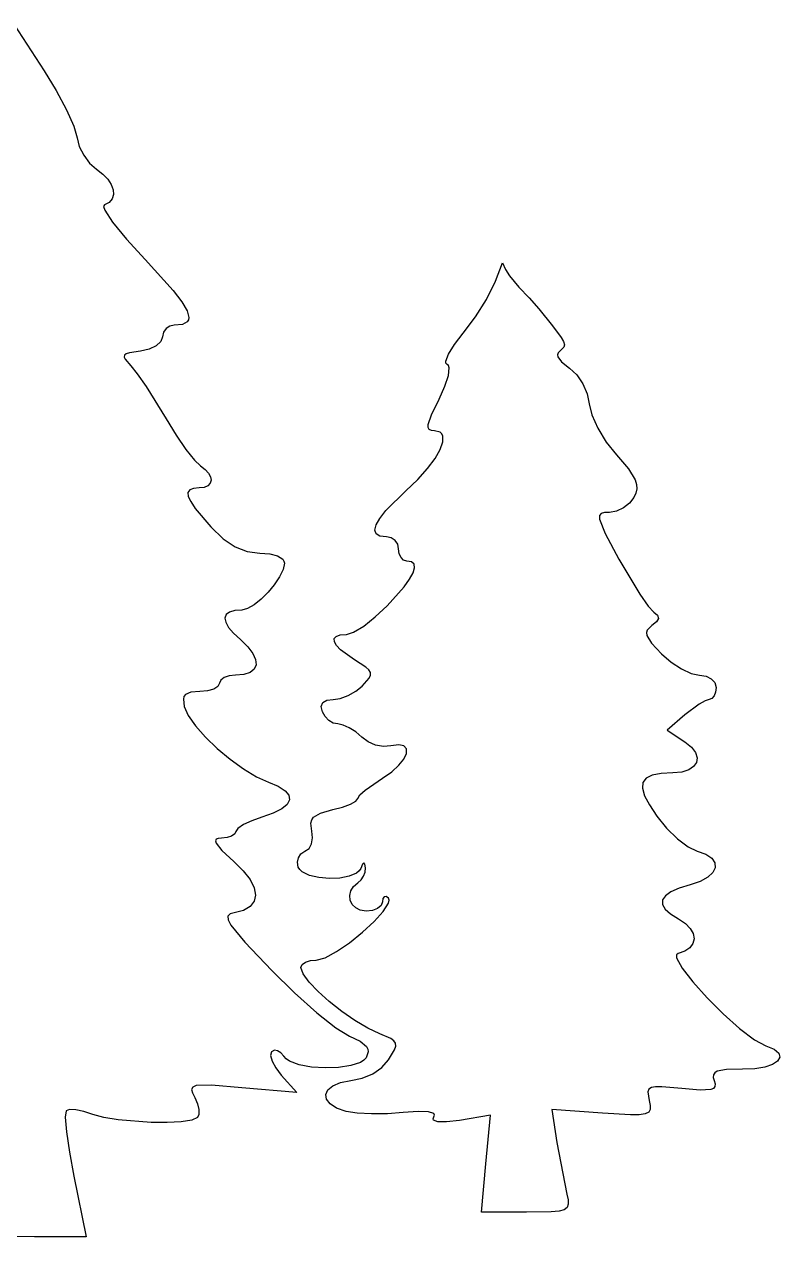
# Model space of a CAD drawing. Extents: x 27 to 278, y 52 to 253.
# Drawn here: x 152.5 to 277.9, y 51.8 to 253 of the extents above; entities that cross this region are included whole.
import ezdxf

# ---------------------------------------------------------------- set-up
doc = ezdxf.new("R2010")
doc.units = 0

msp = doc.modelspace()

# ---------------------------------------------------------------- linework, layer by layer
at = {"layer": 'Layer 1'}
for p, q in [((150.806057, 253.036042), (155.856709, 245.287058)), ((155.856709, 245.287058), (157.847862, 242.015086)), ((157.847862, 242.015086), (159.535714, 238.834569)), ((159.535714, 238.834569), (160.742028, 236.109209)), ((160.742028, 236.109209), (161.288569, 234.202709)), ((161.288569, 234.202709), (161.661912, 232.758044)), ((161.661912, 232.758044), (162.396619, 231.290157)), ((162.396619, 231.290157), (163.386489, 229.970704)), ((163.386489, 229.970704), (164.525319, 228.971337)), ((164.525319, 228.971337), (165.572391, 228.160443)), ((165.572391, 228.160443), (166.384139, 227.295654)), ((166.384139, 227.295654), (166.952219, 226.414291)), ((166.952219, 226.414291), (167.268289, 225.553676)), ((167.268289, 225.553676), (167.324006, 224.751129)), ((166.621004, 223.469526), (165.8456, 223.065111)), ((167.111025, 224.043972), (166.621004, 223.469526)), ((167.324006, 224.751129), (167.111025, 224.043972)), ((165.8456, 223.065111), (165.705906, 222.787753)), ((165.705906, 222.787753), (165.901701, 222.191554)), ((165.901701, 222.191554), (167.189338, 220.191354)), ((167.189338, 220.191354), (169.487671, 217.361935)), ((169.487671, 217.361935), (172.575861, 214.000726)), ((172.575861, 214.000726), (177.268546, 208.845324)), ((230.723091, 210.362573), (231.881226, 213.405937)), ((231.881226, 213.405937), (232.409742, 212.307633)), ((232.409742, 212.307633), (233.059818, 211.287473)), ((229.233676, 207.361954), (230.723091, 210.362573)), ((233.059818, 211.287473), (234.612439, 209.409455)), ((234.612439, 209.409455), (236.31467, 207.627616)), ((177.268546, 208.845324), (178.710134, 206.953423)), ((227.445039, 204.468201), (229.233676, 207.361954)), ((236.31467, 207.627616), (237.942095, 205.797686)), ((178.710134, 206.953423), (179.567344, 205.476505)), ((179.567344, 205.476505), (179.854267, 204.382908)), ((237.942095, 205.797686), (240.217867, 202.969222)), ((179.584996, 203.640968), (178.773624, 203.219024)), ((179.788275, 203.96996), (179.584996, 203.640968)), ((179.854267, 204.382908), (179.788275, 203.96996)), ((225.38924, 201.745432), (227.445039, 204.468201)), ((175.640978, 201.900582), (175.487355, 201.148524)), ((176.059257, 202.516452), (175.640978, 201.900582)), ((176.678307, 202.93258), (176.059257, 202.516452)), ((177.434243, 203.085412), (176.678307, 202.93258)), ((178.773624, 203.219024), (177.434243, 203.085412)), ((223.945003, 199.866124), (225.38924, 201.745432)), ((240.217867, 202.969222), (241.658009, 201.050159)), ((174.441359, 199.646133), (173.288641, 199.10151)), ((175.208659, 200.350852), (174.441359, 199.646133)), ((175.487355, 201.148524), (175.208659, 200.350852)), ((222.953435, 198.270048), (223.945003, 199.866124)), ((241.658009, 201.050159), (242.044701, 200.364797)), ((242.111291, 199.408703), (241.775175, 199.084486)), ((242.044701, 200.364797), (242.198464, 199.826559)), ((242.198464, 199.826559), (242.111291, 199.408703)), ((169.167502, 198.087217), (169.110033, 197.794211)), ((169.110033, 197.794211), (169.273074, 197.416177)), ((169.458042, 198.313953), (169.167502, 198.087217)), ((169.273074, 197.416177), (170.210446, 196.329989)), ((169.994213, 198.493178), (169.458042, 198.313953)), ((171.853691, 198.784125), (169.994213, 198.493178)), ((173.288641, 199.10151), (171.853691, 198.784125)), ((222.511551, 197.119011), (222.953435, 198.270048)), ((241.125789, 198.48037), (241.033527, 198.15427)), ((241.033527, 198.15427), (241.10067, 197.801018)), ((241.10067, 197.801018), (241.726535, 196.979694)), ((241.775175, 199.084486), (241.125789, 198.48037)), ((170.210446, 196.329989), (171.289948, 195.010044)), ((222.527056, 196.760947), (222.511551, 197.119011)), ((222.716361, 196.574819), (222.527056, 196.760947)), ((222.94644, 196.377804), (222.716361, 196.574819)), ((222.919163, 194.742678), (223.054031, 195.99436)), ((223.054031, 195.99436), (222.94644, 196.377804)), ((241.726535, 196.979694), (243.030101, 195.949657)), ((243.030101, 195.949657), (244.226451, 194.834017)), ((171.289948, 195.010044), (172.757772, 192.91428)), ((222.346592, 192.968764), (222.919163, 194.742678)), ((244.226451, 194.834017), (245.226707, 193.367357)), ((245.226707, 193.367357), (245.941104, 191.713072)), ((172.757772, 192.91428), (176.087089, 187.547941)), ((221.371152, 190.821604), (222.346592, 192.968764)), ((245.941104, 191.713072), (246.279873, 190.034556)), ((220.123752, 188.209934), (221.371152, 190.821604)), ((246.279873, 190.034556), (246.723688, 188.177277)), ((176.087089, 187.547941), (177.73887, 184.839683)), ((219.597618, 186.586125), (220.123752, 188.209934)), ((246.723688, 188.177277), (247.723181, 185.969849)), ((219.596088, 186.083671), (219.597618, 186.586125)), ((219.76415, 185.754983), (219.596088, 186.083671)), ((220.098229, 185.575663), (219.76415, 185.754983)), ((220.59475, 185.521312), (220.098229, 185.575663)), ((221.559494, 185.303234), (220.59475, 185.521312)), ((221.854721, 185.040751), (221.559494, 185.303234)), ((247.723181, 185.969849), (249.133781, 183.681924)), ((177.73887, 184.839683), (179.363487, 182.459542)), ((221.587185, 182.463584), (222.030153, 183.720431)), ((222.029443, 184.684961), (221.854721, 185.040751)), ((222.030153, 183.720431), (222.029443, 184.684961)), ((249.133781, 183.681924), (250.810914, 181.583158)), ((179.363487, 182.459542), (180.774024, 180.664633)), ((220.726098, 180.96836), (221.587185, 182.463584)), ((250.810914, 181.583158), (252.833537, 179.209872)), ((180.774024, 180.664633), (181.783564, 179.71207)), ((181.783564, 179.71207), (182.575141, 179.138904)), ((182.575141, 179.138904), (183.128736, 178.530162)), ((217.8518, 177.478537), (219.47245, 179.288697)), ((219.47245, 179.288697), (220.726098, 180.96836)), ((252.833537, 179.209872), (253.925961, 177.402919)), ((183.128736, 178.530162), (183.446392, 177.920362)), ((183.530158, 177.344027), (183.382079, 176.835675)), ((183.446392, 177.920362), (183.530158, 177.344027)), ((215.889707, 175.591817), (217.8518, 177.478537)), ((253.925961, 177.402919), (254.155449, 176.633845)), ((179.989154, 175.740693), (179.701359, 175.306768)), ((179.701359, 175.306768), (179.755823, 174.664449)), ((180.613136, 175.986315), (179.989154, 175.740693)), ((181.567235, 176.063724), (180.613136, 175.986315)), ((182.398571, 176.161003), (181.567235, 176.063724)), ((183.004201, 176.429827), (182.398571, 176.161003)), ((183.382079, 176.835675), (183.004201, 176.429827)), ((212.57111, 172.306414), (215.889707, 175.591817)), ((254.045176, 175.208558), (253.731096, 174.489968)), ((254.190907, 175.912788), (254.045176, 175.208558)), ((254.155449, 176.633845), (254.190907, 175.912788)), ((179.755823, 174.664449), (180.158618, 173.793644)), ((180.158618, 173.793644), (180.915813, 172.674262)), ((253.000807, 173.527222), (251.993369, 172.73882)), ((253.731096, 174.489968), (253.000807, 173.527222)), ((180.915813, 172.674262), (183.517692, 169.609403)), ((211.533639, 170.996498), (212.57111, 172.306414)), ((248.279259, 171.820796), (247.988771, 171.47275)), ((247.988771, 171.47275), (247.990661, 170.857275)), ((248.847503, 171.97538), (248.279259, 171.820796)), ((249.678884, 172.010471), (248.847503, 171.97538)), ((250.841742, 172.206117), (249.678884, 172.010471)), ((251.993369, 172.73882), (250.841742, 172.206117)), ((183.517692, 169.609403), (185.562353, 167.626372)), ((210.712055, 169.065042), (210.913308, 169.91452)), ((210.913308, 169.91452), (211.533639, 170.996498)), ((247.990661, 170.857275), (248.930049, 168.528169)), ((185.562353, 167.626372), (187.530446, 166.274303)), ((210.931823, 168.452625), (210.712055, 169.065042)), ((211.574552, 168.08183), (210.931823, 168.452625)), ((212.642182, 167.957218), (211.574552, 168.08183)), ((213.429078, 167.797304), (212.642182, 167.957218)), ((214.073483, 167.361895), (213.429078, 167.797304)), ((214.508893, 166.717491), (214.073483, 167.361895)), ((248.930049, 168.528169), (251.214382, 164.241734)), ((187.530446, 166.274303), (189.51879, 165.501194)), ((189.51879, 165.501194), (191.624201, 165.255047)), ((191.624201, 165.255047), (193.289915, 165.130735)), ((193.289915, 165.130735), (194.586388, 164.782809)), ((214.668808, 165.930591), (214.508893, 166.717491)), ((214.775416, 165.14369), (214.668808, 165.930591)), ((215.065686, 164.499285), (214.775416, 165.14369)), ((194.586388, 164.782809), (195.422883, 164.248789)), ((195.422883, 164.248789), (195.640283, 163.923718)), ((195.708662, 163.566193), (195.477575, 162.511432)), ((195.640283, 163.923718), (195.708662, 163.566193)), ((215.495284, 164.063876), (215.065686, 164.499285)), ((216.01988, 163.903962), (215.495284, 164.063876)), ((216.794759, 163.781137), (216.01988, 163.903962)), ((217.226268, 163.416718), (216.794759, 163.781137)), ((217.317088, 162.816793), (217.226268, 163.416718)), ((251.214382, 164.241734), (254.679402, 158.457405)), ((194.891103, 161.292975), (194.034244, 160.004624)), ((195.477575, 162.511432), (194.891103, 161.292975)), ((216.487403, 160.934766), (217.069906, 161.987447)), ((217.069906, 161.987447), (217.317088, 162.816793)), ((194.034244, 160.004624), (192.991995, 158.740179)), ((212.754817, 156.497573), (215.572265, 159.664836)), ((215.572265, 159.664836), (216.487403, 160.934766)), ((191.849353, 157.593439), (190.691315, 156.658206)), ((192.991995, 158.740179), (191.849353, 157.593439)), ((254.679402, 158.457405), (256.088269, 156.466139)), ((186.043304, 155.038473), (185.84111, 154.472102)), ((186.582339, 155.454144), (186.043304, 155.038473)), ((187.457741, 155.710133), (186.582339, 155.454144)), ((188.669038, 155.797459), (187.457741, 155.710133)), ((189.602878, 156.028279), (188.669038, 155.797459)), ((190.691315, 156.658206), (189.602878, 156.028279)), ((210.793647, 154.651932), (212.754817, 156.497573)), ((256.088269, 156.466139), (257.027062, 155.459687)), ((257.027062, 155.459687), (257.642232, 154.925337)), ((185.84111, 154.472102), (185.97623, 153.764013)), ((185.97623, 153.764013), (186.449136, 152.923188)), ((207.194274, 152.119275), (208.866244, 153.140508)), ((208.866244, 153.140508), (210.793647, 154.651932)), ((256.692747, 153.231302), (255.904872, 152.477489)), ((257.480602, 153.84798), (256.692747, 153.231302)), ((257.795254, 154.40038), (257.480602, 153.84798)), ((257.642232, 154.925337), (257.795254, 154.40038)), ((186.449136, 152.923188), (187.260301, 151.958607)), ((187.260301, 151.958607), (188.410198, 150.879254)), ((203.990148, 151.048312), (204.314955, 151.425547)), ((204.00422, 150.544548), (203.990148, 151.048312)), ((204.314955, 151.425547), (204.98319, 151.662196)), ((204.98319, 151.662196), (205.999402, 151.744203)), ((205.999402, 151.744203), (207.194274, 152.119275)), ((255.904872, 152.477489), (255.78941, 152.052209)), ((255.78941, 152.052209), (255.870376, 151.563361)), ((255.870376, 151.563361), (256.653933, 150.301005)), ((188.410198, 150.879254), (189.638267, 149.689968)), ((189.638267, 149.689968), (190.478654, 148.583257)), ((204.352622, 149.928311), (204.00422, 150.544548)), ((205.030806, 149.213658), (204.352622, 149.928311)), ((207.358324, 147.545329), (205.030806, 149.213658)), ((256.653933, 150.301005), (258.320215, 148.502508)), ((190.478654, 148.583257), (190.934711, 147.582544)), ((190.934711, 147.582544), (191.009791, 146.711253)), ((209.223623, 146.322669), (207.358324, 147.545329)), ((258.320215, 148.502508), (259.90259, 147.138194)), ((259.90259, 147.138194), (261.613581, 146.020939)), ((187.567378, 144.988782), (186.549135, 144.882173)), ((188.982687, 145.108149), (187.567378, 144.988782)), ((190.030426, 145.450631), (188.982687, 145.108149)), ((190.707245, 145.992807), (190.030426, 145.450631)), ((191.009791, 146.711253), (190.707245, 145.992807)), ((209.739114, 145.845889), (209.223623, 146.322669)), ((209.992096, 145.404531), (209.739114, 145.845889)), ((209.757322, 144.465244), (209.994266, 144.957885)), ((209.994266, 144.957885), (209.992096, 145.404531)), ((261.613581, 146.020939), (263.247215, 145.266037)), ((263.247215, 145.266037), (264.597521, 144.988782)), ((264.597521, 144.988782), (265.685679, 144.832562)), ((184.688413, 143.113096), (183.989906, 142.683493)), ((184.944955, 143.637697), (184.688413, 143.113096)), ((185.151879, 144.162298), (184.944955, 143.637697)), ((185.715287, 144.591901), (185.151879, 144.162298)), ((186.549135, 144.882173), (185.715287, 144.591901)), ((207.539474, 142.307988), (208.612881, 143.17914)), ((208.612881, 143.17914), (209.757322, 144.465244)), ((265.685679, 144.832562), (266.562731, 144.40331)), ((266.562731, 144.40331), (267.148072, 143.760137)), ((267.148072, 143.760137), (267.361097, 142.962156)), ((267.361097, 142.962156), (267.270799, 142.175255)), ((179.038229, 141.420969), (178.938986, 140.98594)), ((178.938986, 140.98594), (179.097528, 139.781785)), ((179.268953, 141.756666), (179.038229, 141.420969)), ((180.162256, 142.166158), (179.268953, 141.756666)), ((181.693724, 142.286612), (180.162256, 142.166158)), ((182.956116, 142.393221), (181.693724, 142.286612)), ((183.989906, 142.683493), (182.956116, 142.393221)), ((202.726455, 140.81048), (203.806021, 140.935529)), ((203.806021, 140.935529), (204.978322, 141.112564)), ((204.978322, 141.112564), (206.27538, 141.59459)), ((206.27538, 141.59459), (207.539474, 142.307988)), ((266.216742, 140.935529), (265.542137, 140.73581)), ((266.66107, 141.095443), (266.216742, 140.935529)), ((267.02494, 141.530851), (266.66107, 141.095443)), ((267.270799, 142.175255), (267.02494, 141.530851)), ((179.097528, 139.781785), (179.761847, 138.29023)), ((201.836506, 139.800396), (202.070897, 140.433179)), ((202.020441, 138.9089), (201.836506, 139.800396)), ((202.463304, 138.122), (202.020441, 138.9089)), ((202.070897, 140.433179), (202.726455, 140.81048)), ((264.551275, 140.192022), (262.154012, 138.404448)), ((265.542137, 140.73581), (264.551275, 140.192022)), ((179.761847, 138.29023), (180.975847, 136.559096)), ((203.094207, 137.477597), (202.463304, 138.122)), ((203.829047, 137.04219), (203.094207, 137.477597)), ((204.583719, 136.882276), (203.829047, 137.04219)), ((205.448366, 136.710927), (204.583719, 136.882276)), ((262.154012, 138.404448), (259.235637, 135.873352)), ((180.975847, 136.559096), (182.618872, 134.697004)), ((206.482665, 136.244383), (205.448366, 136.710927)), ((207.556769, 135.5539), (206.482665, 136.244383)), ((208.540833, 134.710732), (207.556769, 135.5539)), ((259.235637, 135.873352), (262.177897, 133.919767)), ((182.618872, 134.697004), (184.570268, 132.812578)), ((209.594702, 133.919881), (208.540833, 134.710732)), ((210.853588, 133.378345), (209.594702, 133.919881)), ((212.162422, 133.13361), (210.853588, 133.378345)), ((213.366136, 133.233157), (212.162422, 133.13361)), ((214.693248, 133.428254), (213.366136, 133.233157)), ((215.555513, 133.240236), (214.693248, 133.428254)), ((215.970777, 132.737292), (215.555513, 133.240236)), ((262.177897, 133.919767), (263.259436, 133.042349)), ((263.259436, 133.042349), (263.930416, 132.15204)), ((184.570268, 132.812578), (186.70938, 131.01444)), ((186.70938, 131.01444), (188.915553, 129.411213)), ((214.713001, 130.020797), (215.531676, 131.059383)), ((215.531676, 131.059383), (215.956883, 131.987611)), ((215.956883, 131.987611), (215.970777, 132.737292)), ((263.930416, 132.15204), (264.20608, 131.288406)), ((264.20608, 131.288406), (264.10167, 130.49101)), ((188.915553, 129.411213), (191.068132, 128.111519)), ((211.966624, 127.885309), (213.518702, 128.940043)), ((213.518702, 128.940043), (214.713001, 130.020797)), ((261.660428, 128.891888), (260.188151, 128.755084)), ((262.813602, 129.253187), (261.660428, 128.891888)), ((263.63243, 129.799415), (262.813602, 129.253187)), ((264.10167, 130.49101), (263.63243, 129.799415)), ((191.068132, 128.111519), (193.046463, 127.22398)), ((193.046463, 127.22398), (194.699735, 126.534466)), ((209.104026, 125.914546), (211.966624, 127.885309)), ((255.216378, 127.170325), (255.127966, 126.205193)), ((255.758242, 127.88559), (255.216378, 127.170325)), ((256.761919, 128.373278), (255.758242, 127.88559)), ((258.235768, 128.655679), (256.761919, 128.373278)), ((260.188151, 128.755084), (258.235768, 128.655679)), ((194.699735, 126.534466), (195.836536, 125.807926)), ((195.836536, 125.807926), (196.459327, 125.057432)), ((196.459327, 125.057432), (196.570574, 124.296055)), ((207.913393, 124.538565), (208.233217, 125.097299)), ((208.233217, 125.097299), (209.104026, 125.914546)), ((255.127966, 126.205193), (255.484647, 124.967903)), ((255.484647, 124.967903), (256.278059, 123.436165)), ((195.268283, 122.792945), (193.859671, 122.077355)), ((196.172738, 123.536869), (195.268283, 122.792945)), ((196.570574, 124.296055), (196.172738, 123.536869)), ((203.737656, 122.668987), (205.359017, 123.100249)), ((205.359017, 123.100249), (206.686771, 123.596496)), ((206.686771, 123.596496), (207.583902, 124.096382)), ((207.583902, 124.096382), (207.913393, 124.538565)), ((256.278059, 123.436165), (257.499843, 121.587689)), ((190.278879, 120.816679), (188.910899, 120.175394)), ((191.949366, 121.403172), (190.278879, 120.816679)), ((193.859671, 122.077355), (191.949366, 121.403172)), ((200.103657, 120.440957), (200.245491, 120.959955)), ((200.245491, 120.959955), (200.552604, 121.39914)), ((200.552604, 121.39914), (201.723428, 122.100318)), ((201.723428, 122.100318), (203.737656, 122.668987)), ((257.499843, 121.587689), (259.140009, 119.568282)), ((187.647117, 119.038774), (187.46055, 118.620957)), ((187.98659, 119.556898), (187.647117, 119.038774)), ((188.910899, 120.175394), (187.98659, 119.556898)), ((200.255062, 119.101275), (200.103657, 120.440957)), ((200.39406, 117.989182), (200.255062, 119.101275)), ((259.140009, 119.568282), (260.954477, 117.796273)), ((184.379037, 117.741337), (184.264626, 117.476875)), ((184.264626, 117.476875), (184.383725, 117.087794)), ((184.720542, 117.893459), (184.379037, 117.741337)), ((184.383725, 117.087794), (185.348114, 115.886664)), ((185.282724, 117.945518), (184.720542, 117.893459)), ((186.200769, 118.038456), (185.282724, 117.945518)), ((186.952572, 118.27556), (186.200769, 118.038456)), ((187.46055, 118.620957), (186.952572, 118.27556)), ((199.793514, 116.226755), (200.230577, 117.002745)), ((200.230577, 117.002745), (200.39406, 117.989182)), ((260.954477, 117.796273), (262.722612, 116.462901)), ((185.348114, 115.886664), (187.32353, 114.039723)), ((198.030636, 114.685829), (198.4567, 115.321291)), ((198.4567, 115.321291), (199.111771, 115.746005)), ((199.111771, 115.746005), (199.793514, 116.226755)), ((262.722612, 116.462901), (264.223774, 115.759408)), ((264.223774, 115.759408), (265.676298, 115.247432)), ((265.676298, 115.247432), (266.653477, 114.591705)), ((187.32353, 114.039723), (188.885113, 112.500636)), ((197.869725, 113.925574), (198.030636, 114.685829)), ((198.010114, 113.126483), (197.869725, 113.925574)), ((198.266911, 112.705079), (198.010114, 113.126483)), ((208.369679, 112.900525), (208.10747, 112.490441)), ((208.689301, 113.589881), (208.369679, 112.900525)), ((208.91916, 113.832143), (208.689301, 113.589881)), ((209.071309, 113.628532), (208.91916, 113.832143)), ((209.157804, 112.980267), (209.071309, 113.628532)), ((209.092608, 112.28959), (209.157804, 112.980267)), ((266.653477, 114.591705), (267.164734, 113.837519)), ((267.219492, 113.030166), (266.827172, 112.214937)), ((267.164734, 113.837519), (267.219492, 113.030166)), ((188.885113, 112.500636), (190.003393, 111.045447)), ((190.003393, 111.045447), (190.678159, 109.700449)), ((198.679257, 112.335723), (198.266911, 112.705079)), ((199.881916, 111.755088), (198.679257, 112.335723)), ((201.440733, 111.388445), (199.881916, 111.755088)), ((203.178351, 111.239664), (201.440733, 111.388445)), ((204.917412, 111.312614), (203.178351, 111.239664)), ((206.480559, 111.611161), (204.917412, 111.312614)), ((207.690434, 112.139175), (206.480559, 111.611161)), ((208.10747, 112.490441), (207.690434, 112.139175)), ((207.913393, 110.536129), (208.429572, 110.987322)), ((208.429572, 110.987322), (208.836253, 111.598542)), ((208.836253, 111.598542), (209.092608, 112.28959)), ((264.738991, 110.742022), (263.061975, 110.174919)), ((265.997197, 111.437126), (264.738991, 110.742022)), ((266.827172, 112.214937), (265.997197, 111.437126)), ((190.678159, 109.700449), (190.909197, 108.491935)), ((206.558603, 108.394225), (206.728193, 109.177398)), ((206.728193, 109.177398), (207.174154, 109.911092)), ((207.174154, 109.911092), (207.913393, 110.536129)), ((259.868571, 109.01334), (258.947357, 108.361669)), ((261.240496, 109.61889), (259.868571, 109.01334)), ((263.061975, 110.174919), (261.240496, 109.61889)), ((190.696297, 107.446197), (190.039246, 106.589529)), ((190.909197, 108.491935), (190.696297, 107.446197)), ((206.648477, 107.620748), (206.558603, 108.394225)), ((206.980906, 106.916144), (206.648477, 107.620748)), ((207.538985, 106.33959), (206.980906, 106.916144)), ((211.753408, 106.771566), (211.172867, 106.270363)), ((211.966624, 107.383603), (211.753408, 106.771566)), ((212.045535, 107.916722), (211.966624, 107.383603)), ((212.260392, 108.20307), (212.045535, 107.916722)), ((212.12923, 105.758092), (212.98641, 107.111512)), ((212.578378, 108.223737), (212.260392, 108.20307)), ((212.966675, 107.959816), (212.578378, 108.223737)), ((213.100038, 107.610713), (212.966675, 107.959816)), ((212.98641, 107.111512), (213.100038, 107.610713)), ((258.47801, 107.66728), (258.461685, 106.933571)), ((258.461685, 106.933571), (258.899538, 106.163945)), ((258.947357, 108.361669), (258.47801, 107.66728)), ((186.693988, 105.351554), (186.342164, 104.983932)), ((186.342164, 104.983932), (186.37395, 104.387571)), ((187.391847, 105.548571), (186.693988, 105.351554)), ((188.937833, 105.948223), (187.391847, 105.548571)), ((190.039246, 106.589529), (188.937833, 105.948223)), ((208.305806, 105.950262), (207.538985, 106.33959)), ((209.264462, 105.807335), (208.305806, 105.950262)), ((210.313665, 105.931712), (209.264462, 105.807335)), ((211.172867, 106.270363), (210.313665, 105.931712)), ((210.61724, 104.090103), (212.12923, 105.758092)), ((258.899538, 106.163945), (259.792725, 105.361802)), ((259.792725, 105.361802), (261.142401, 104.530542)), ((186.37395, 104.387571), (186.826918, 103.504336)), ((186.826918, 103.504336), (189.146697, 100.644708)), ((208.672544, 102.298094), (210.61724, 104.090103)), ((261.142401, 104.530542), (262.271056, 103.783585)), ((262.271056, 103.783585), (263.07252, 102.955879)), ((263.07252, 102.955879), (263.547508, 102.092016)), ((189.146697, 100.644708), (193.602088, 95.939968)), ((206.517246, 100.572613), (208.672544, 102.298094)), ((263.696734, 101.236589), (263.520915, 100.434188)), ((263.547508, 102.092016), (263.696734, 101.236589)), ((202.463262, 98.083432), (204.373451, 99.10421)), ((204.373451, 99.10421), (206.517246, 100.572613)), ((261.050337, 98.791068), (260.7673, 98.551376)), ((262.197001, 99.166836), (261.050337, 98.791068)), ((263.020766, 99.729407), (262.197001, 99.166836)), ((263.520915, 100.434188), (263.020766, 99.729407)), ((198.455791, 96.44625), (198.657238, 96.933377)), ((198.657238, 96.933377), (199.205733, 97.332294)), ((199.205733, 97.332294), (200.017505, 97.601834)), ((200.017505, 97.601834), (201.008784, 97.700829)), ((201.008784, 97.700829), (202.463262, 98.083432)), ((260.7673, 98.551376), (260.807512, 98.043605)), ((260.807512, 98.043605), (261.717166, 96.371493)), ((193.602088, 95.939968), (197.385352, 92.239635)), ((198.815505, 95.397984), (198.455791, 96.44625)), ((199.805905, 94.032567), (198.815505, 95.397984)), ((261.717166, 96.371493), (263.498264, 94.070068)), ((201.293879, 92.461911), (199.805905, 94.032567)), ((263.498264, 94.070068), (265.869766, 91.434665)), ((197.385352, 92.239635), (201.078179, 88.959341)), ((203.146314, 90.79793), (201.293879, 92.461911)), ((205.230098, 89.152538), (203.146314, 90.79793)), ((265.869766, 91.434665), (268.550637, 88.760621)), ((201.078179, 88.959341), (204.257371, 86.455309)), ((207.412117, 87.637649), (205.230098, 89.152538)), ((268.550637, 88.760621), (271.259839, 86.343271)), ((209.55926, 86.365176), (207.412117, 87.637649)), ((204.257371, 86.455309), (206.499728, 85.08376)), ((206.499728, 85.08376), (208.28911, 84.203891)), ((211.538414, 85.447034), (209.55926, 86.365176)), ((213.373229, 84.654677), (211.538414, 85.447034)), ((213.888186, 84.287529), (213.373229, 84.654677)), ((271.259839, 86.343271), (273.716333, 84.477951)), ((194.042117, 82.710191), (193.583554, 82.470278)), ((194.576643, 82.649384), (194.042117, 82.710191)), ((195.120708, 82.31236), (194.576643, 82.649384)), ((208.28911, 84.203891), (209.309084, 83.359759)), ((209.309084, 83.359759), (209.548015, 82.928369)), ((209.548015, 82.928369), (209.615563, 82.478641)), ((212.975941, 81.126714), (213.984498, 82.817594)), ((214.152759, 83.885889), (213.888186, 84.287529)), ((213.984498, 82.817594), (214.180384, 83.409373)), ((214.180384, 83.409373), (214.152759, 83.885889)), ((273.716333, 84.477951), (275.639084, 83.459997)), ((275.639084, 83.459997), (277.004231, 82.877532)), ((277.004231, 82.877532), (277.750404, 82.232609)), ((193.583554, 82.470278), (193.4122, 81.865564)), ((193.4122, 81.865564), (193.65965, 80.933072)), ((193.65965, 80.933072), (194.272901, 79.800014)), ((195.607886, 81.723622), (195.120708, 82.31236)), ((195.995309, 81.289391), (195.607886, 81.723622)), ((196.569929, 80.908932), (195.995309, 81.289391)), ((198.173576, 80.311185), (196.569929, 80.908932)), ((208.312948, 80.706162), (206.716822, 80.163667)), ((208.88268, 81.066861), (208.312948, 80.706162)), ((209.264462, 81.487812), (208.88268, 81.066861)), ((209.615563, 82.478641), (209.264462, 81.487812)), ((211.855128, 79.856585), (212.975941, 81.126714)), ((277.565626, 80.935154), (276.724579, 80.372501)), ((277.922552, 81.57017), (277.565626, 80.935154)), ((277.750404, 82.232609), (277.922552, 81.57017)), ((194.272901, 79.800014), (195.198952, 78.593597)), ((195.198952, 78.593597), (197.780255, 75.682777)), ((200.204459, 79.934084), (198.173576, 80.311185)), ((202.448207, 79.781329), (200.204459, 79.934084)), ((204.690451, 79.856623), (202.448207, 79.781329)), ((206.716822, 80.163667), (204.690451, 79.856623)), ((208.630631, 78.075895), (210.370057, 78.819414)), ((210.370057, 78.819414), (211.855128, 79.856585)), ((266.915194, 78.647221), (266.891267, 78.213468)), ((267.129557, 78.987743), (266.915194, 78.647221)), ((267.554022, 79.242926), (267.129557, 78.987743)), ((269.111919, 79.528846), (267.554022, 79.242926)), ((271.746212, 79.568119), (269.111919, 79.528846)), ((273.769921, 79.644044), (271.746212, 79.568119)), ((275.44436, 79.927151), (273.769921, 79.644044)), ((276.724579, 80.372501), (275.44436, 79.927151)), ((180.490518, 76.60717), (180.314971, 76.206933)), ((181.05157, 76.846579), (180.490518, 76.60717)), ((183.627833, 76.905696), (181.05157, 76.846579)), ((188.639038, 76.509843), (183.627833, 76.905696)), ((197.780255, 75.682777), (188.639038, 76.509843)), ((202.932403, 76.163762), (203.752082, 76.841583)), ((203.752082, 76.841583), (205.026503, 77.36876)), ((205.026503, 77.36876), (206.746752, 77.686724)), ((206.746752, 77.686724), (208.630631, 78.075895)), ((256.621098, 76.533238), (256.208654, 76.254071)), ((257.326758, 76.667136), (256.621098, 76.533238)), ((258.373114, 76.673307), (257.326758, 76.667136)), ((261.677825, 76.372627), (258.373114, 76.673307)), ((266.891267, 78.213468), (267.038111, 77.67859)), ((267.172315, 76.704038), (266.943193, 76.396403)), ((267.038111, 77.67859), (267.194308, 77.129083)), ((267.194308, 77.129083), (267.172315, 76.704038)), ((180.314971, 76.206933), (180.450521, 75.630175)), ((180.450521, 75.630175), (180.822758, 74.8612)), ((180.822758, 74.8612), (181.269892, 73.832612)), ((202.576381, 75.393863), (202.932403, 76.163762)), ((202.69293, 74.590457), (202.576381, 75.393863)), ((203.290965, 73.81211), (202.69293, 74.590457)), ((256.208654, 76.254071), (256.041946, 75.812096)), ((256.041946, 75.812096), (256.255828, 74.36956)), ((264.723677, 76.107461), (261.677825, 76.372627)), ((266.478005, 76.19913), (264.723677, 76.107461)), ((266.943193, 76.396403), (266.478005, 76.19913)), ((159.477806, 72.684036), (159.339614, 71.589075)), ((160.066145, 72.874537), (159.477806, 72.684036)), ((161.096724, 72.821892), (160.066145, 72.874537)), ((162.424321, 72.546314), (161.096724, 72.821892)), ((163.903716, 72.068015), (162.424321, 72.546314)), ((181.269892, 73.832612), (181.507884, 72.862117)), ((181.507884, 72.862117), (181.521254, 72.058942)), ((204.379401, 73.117391), (203.290965, 73.81211)), ((205.967152, 72.564868), (204.379401, 73.117391)), ((207.781339, 72.281002), (205.967152, 72.564868)), ((217.929216, 72.57228), (215.400221, 72.370386)), ((219.635852, 72.518025), (217.929216, 72.57228)), ((220.503138, 72.210011), (219.635852, 72.518025)), ((248.51581, 72.286777), (240.071419, 72.897585)), ((240.071419, 72.897585), (240.945535, 67.397328)), ((256.437369, 72.899039), (256.182807, 72.450694)), ((256.255828, 74.36956), (256.437202, 73.532066)), ((256.437202, 73.532066), (256.437369, 72.899039)), ((159.339614, 71.589075), (159.534683, 69.179078)), ((165.745912, 71.55181), (163.903716, 72.068015)), ((168.120752, 71.150472), (165.745912, 71.55181)), ((173.592596, 70.71937), (168.120752, 71.150472)), ((176.251713, 70.703096), (173.592596, 70.71937)), ((178.567701, 70.828666), (176.251713, 70.703096)), ((180.321618, 71.102824), (178.567701, 70.828666)), ((181.294521, 71.532315), (180.321618, 71.102824)), ((181.521254, 72.058942), (181.294521, 71.532315)), ((210.164595, 72.149711), (207.781339, 72.281002)), ((212.807398, 72.177378), (210.164595, 72.149711)), ((215.400221, 72.370386), (212.807398, 72.177378)), ((220.39685, 71.341399), (220.514085, 71.650626)), ((220.468254, 71.100054), (220.39685, 71.341399)), ((221.171008, 70.821793), (220.468254, 71.100054)), ((220.616716, 71.96159), (220.503138, 72.210011)), ((220.514085, 71.650626), (220.616716, 71.96159)), ((222.610409, 70.817421), (221.171008, 70.821793)), ((224.774517, 71.088515), (222.610409, 70.817421)), ((229.896001, 71.919612), (224.774517, 71.088515)), ((229.165935, 63.868424), (229.896001, 71.919612)), ((253.155533, 72.015919), (248.51581, 72.286777)), ((254.615411, 72.028919), (253.155533, 72.015919)), ((255.599995, 72.167249), (254.615411, 72.028919)), ((256.182807, 72.450694), (255.599995, 72.167249)), ((159.534683, 69.179078), (160.021046, 65.80994)), ((240.945535, 67.397328), (242.577106, 58.857142)), ((160.021046, 65.80994), (160.756735, 61.837556)), ((228.435888, 55.817211), (229.165935, 63.868424)), ((229.165935, 63.868424), (229.165935, 63.868424)), ((160.756735, 61.837556), (162.808545, 51.763958)), ((242.577106, 58.857142), (242.78445, 57.90064)), ((242.633299, 56.631187), (242.143255, 56.258476)), ((242.825106, 57.168615), (242.633299, 56.631187)), ((242.78445, 57.90064), (242.825106, 57.168615)), ((235.885211, 55.817211), (228.435888, 55.817211)), ((240.005356, 55.887688), (235.885211, 55.817211)), ((241.289199, 56.020603), (240.005356, 55.887688)), ((242.143255, 56.258476), (241.289199, 56.020603)), ((154.260279, 51.763958), (149.501048, 51.831486)), ((162.808545, 51.763958), (154.260279, 51.763958))]:
    msp.add_line(p, q, dxfattribs=at)

doc.saveas('drawing.dxf')
